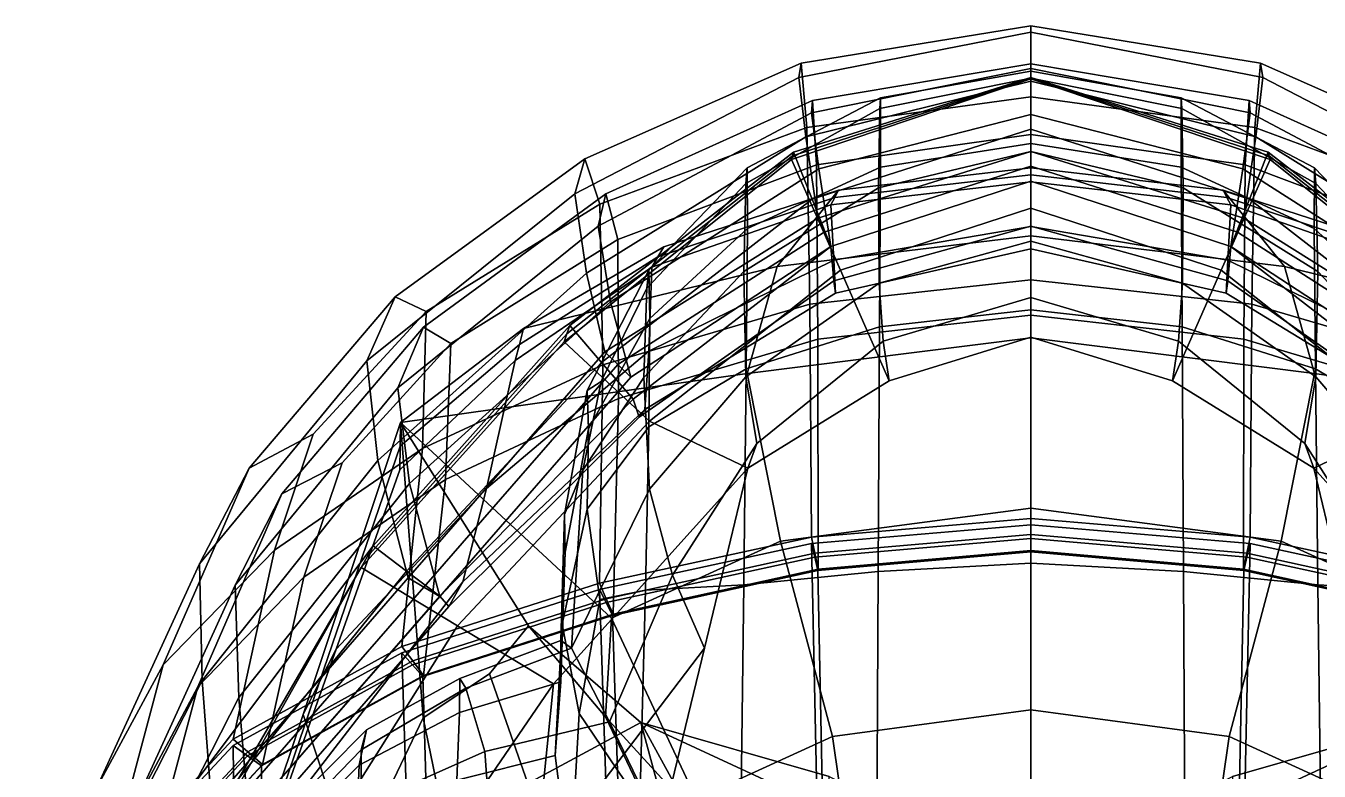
# Model space of a CAD drawing. Extents: x -0.97 to 0.97, y -3.2 to 2.94.
# Drawn here: x -0.3812 to 0.1094, y 2.6529 to 2.9357 of the extents above; entities that cross this region are included whole.
import ezdxf

# ---------------------------------------------------------------- set-up
doc = ezdxf.new("R2010")
doc.units = 0

msp = doc.modelspace()

# ---------------------------------------------------------------- linework, layer by layer
for points in [[(-0.08712, 2.92156, 0.27331), (0, 2.93574, 0.26808), (0, 2.93338, 0.18324), (-0.08802, 2.91612, 0.19051)], [(-0.08712, 2.92156, 0.27331), (-0.08493, 2.89716, 0.37275), (0, 2.90877, 0.37043), (0, 2.93574, 0.26808)], [(0.08712, 2.92156, 0.27331), (0.08802, 2.91612, 0.19051), (0, 2.93338, 0.18324), (0, 2.93574, 0.26808)], [(0.08712, 2.92156, 0.27331), (0, 2.93574, 0.26808), (0, 2.90877, 0.37043), (0.08493, 2.89716, 0.37275)], [(-0.08532, 2.89368, 0.12718), (-0.08802, 2.91612, 0.19051), (0, 2.93338, 0.18324), (0, 2.91478, 0.11975)], [(0.08532, 2.89368, 0.12718), (0, 2.91478, 0.11975), (0, 2.93338, 0.18324), (0.08802, 2.91612, 0.19051)], [(-0.08712, 2.92156, 0.27331), (-0.08802, 2.91612, 0.19051), (-0.17299, 2.87197, 0.21223), (-0.16917, 2.88522, 0.28926)], [(-0.08712, 2.92156, 0.27331), (-0.16917, 2.88522, 0.28926), (-0.16351, 2.8681, 0.3805), (-0.08493, 2.89716, 0.37275)], [(-0.08285, 2.90746, 0.27283), (-0.08325, 2.90273, 0.19385), (0, 2.91961, 0.18642), (0, 2.92138, 0.26743)], [(-0.08038, 2.88151, 0.13303), (0, 2.90215, 0.12543), (0, 2.91961, 0.18642), (-0.08325, 2.90273, 0.19385)], [(-0.08285, 2.90746, 0.27283), (0, 2.92138, 0.26743), (0, 2.89449, 0.36558), (-0.08131, 2.88305, 0.36806)], [(0.08285, 2.90746, 0.27283), (0.08131, 2.88305, 0.36806), (0, 2.89449, 0.36558), (0, 2.92138, 0.26743)], [(0.08285, 2.90746, 0.27283), (0, 2.92138, 0.26743), (0, 2.91961, 0.18642), (0.08325, 2.90273, 0.19385)], [(0.08038, 2.88151, 0.13303), (0.08325, 2.90273, 0.19385), (0, 2.91961, 0.18642), (0, 2.90215, 0.12543)], [(0.08712, 2.92156, 0.27331), (0.08493, 2.89716, 0.37275), (0.16351, 2.8681, 0.3805), (0.16917, 2.88522, 0.28926)], [(0.08712, 2.92156, 0.27331), (0.16917, 2.88522, 0.28926), (0.17299, 2.87197, 0.21223), (0.08802, 2.91612, 0.19051)], [(-0.08532, 2.89368, 0.12718), (-0.16858, 2.84186, 0.15018), (-0.17299, 2.87197, 0.21223), (-0.08802, 2.91612, 0.19051)], [(-0.0904, 2.88641, 0.04946), (0, 2.91587, 0.04276), (0, 2.91559, 0.01906), (-0.09078, 2.88506, 0.02645)], [(-0.07223, 2.84304, 0.04238), (-0.09078, 2.88506, 0.02645), (0, 2.91559, 0.01906), (0, 2.86659, 0.03751)], [(-0.0904, 2.88641, 0.04946), (-0.09003, 2.88777, 0.07248), (0, 2.91615, 0.06646), (0, 2.91587, 0.04276)], [(-0.08295, 2.86991, 0.07688), (0, 2.8965, 0.07046), (0, 2.91615, 0.06646), (-0.09003, 2.88777, 0.07248)], [(-0.08532, 2.89368, 0.12718), (0, 2.91478, 0.11975), (0, 2.88806, 0.06692), (-0.08081, 2.86273, 0.07359)], [(-0.05773, 2.87428, -0.01095), (0, 2.88807, -0.01179), (0, 2.91584, -0.06983), (-0.05732, 2.90439, -0.06995)], [(-0.05706, 2.90837, -0.15088), (-0.05732, 2.90439, -0.06995), (0, 2.91584, -0.06983), (0, 2.91859, -0.15257)], [(-0.05706, 2.90837, -0.15088), (0, 2.91859, -0.15257), (0, 2.89106, -0.24344), (-0.05705, 2.88212, -0.23915)], [(0.05706, 2.90837, -0.15088), (0.05705, 2.88212, -0.23915), (0, 2.89106, -0.24344), (0, 2.91859, -0.15257)], [(0.05706, 2.90837, -0.15088), (0, 2.91859, -0.15257), (0, 2.91584, -0.06983), (0.05732, 2.90439, -0.06995)], [(0.0904, 2.88641, 0.04946), (0, 2.91587, 0.04276), (0, 2.91615, 0.06646), (0.09003, 2.88777, 0.07248)], [(0.08295, 2.86991, 0.07688), (0.09003, 2.88777, 0.07248), (0, 2.91615, 0.06646), (0, 2.8965, 0.07046)], [(0.0904, 2.88641, 0.04946), (0.09078, 2.88506, 0.02645), (0, 2.91559, 0.01906), (0, 2.91587, 0.04276)], [(0.05773, 2.87428, -0.01095), (0.05732, 2.90439, -0.06995), (0, 2.91584, -0.06983), (0, 2.88807, -0.01179)], [(0.07223, 2.84304, 0.04238), (0, 2.86659, 0.03751), (0, 2.91559, 0.01906), (0.09078, 2.88506, 0.02645)], [(0.08532, 2.89368, 0.12718), (0.08081, 2.86273, 0.07359), (0, 2.88806, 0.06692), (0, 2.91478, 0.11975)], [(0.08532, 2.89368, 0.12718), (0.08802, 2.91612, 0.19051), (0.17299, 2.87197, 0.21223), (0.16858, 2.84186, 0.15018)], [(-0.08285, 2.90746, 0.27283), (-0.16116, 2.87204, 0.28892), (-0.16407, 2.85976, 0.21562), (-0.08325, 2.90273, 0.19385)], [(-0.08285, 2.90746, 0.27283), (-0.08131, 2.88305, 0.36806), (-0.15662, 2.85463, 0.37607), (-0.16116, 2.87204, 0.28892)], [(-0.05773, 2.87428, -0.01095), (-0.05732, 2.90439, -0.06995), (-0.10807, 2.8759, -0.07267), (-0.10885, 2.8425, -0.01494)], [(-0.05706, 2.90837, -0.15088), (-0.10755, 2.8818, -0.14828), (-0.10807, 2.8759, -0.07267), (-0.05732, 2.90439, -0.06995)], [(-0.05706, 2.90837, -0.15088), (-0.05705, 2.88212, -0.23915), (-0.10744, 2.85882, -0.22973), (-0.10755, 2.8818, -0.14828)], [(-0.08378, 2.83008, 0.48599), (0, 2.83938, 0.48647), (0, 2.90877, 0.37043), (-0.08493, 2.89716, 0.37275)], [(0.08378, 2.83008, 0.48599), (0.08493, 2.89716, 0.37275), (0, 2.90877, 0.37043), (0, 2.83938, 0.48647)], [(0.05706, 2.90837, -0.15088), (0.10755, 2.8818, -0.14828), (0.10744, 2.85882, -0.22973), (0.05705, 2.88212, -0.23915)], [(0.05706, 2.90837, -0.15088), (0.05732, 2.90439, -0.06995), (0.10807, 2.8759, -0.07267), (0.10755, 2.8818, -0.14828)], [(0.05773, 2.87428, -0.01095), (0.10885, 2.8425, -0.01494), (0.10807, 2.8759, -0.07267), (0.05732, 2.90439, -0.06995)], [(0.08285, 2.90746, 0.27283), (0.16116, 2.87204, 0.28892), (0.15662, 2.85463, 0.37607), (0.08131, 2.88305, 0.36806)], [(0.08285, 2.90746, 0.27283), (0.08325, 2.90273, 0.19385), (0.16407, 2.85976, 0.21562), (0.16116, 2.87204, 0.28892)], [(-0.08038, 2.88151, 0.13303), (-0.08325, 2.90273, 0.19385), (-0.16407, 2.85976, 0.21562), (-0.15938, 2.83102, 0.15604)], [(-0.08038, 2.88151, 0.13303), (-0.07587, 2.85205, 0.08128), (0, 2.87685, 0.07445), (0, 2.90215, 0.12543)], [(0.08038, 2.88151, 0.13303), (0, 2.90215, 0.12543), (0, 2.87685, 0.07445), (0.07587, 2.85205, 0.08128)], [(0.08038, 2.88151, 0.13303), (0.15938, 2.83102, 0.15604), (0.16407, 2.85976, 0.21562), (0.08325, 2.90273, 0.19385)], [(-0.08378, 2.83008, 0.48599), (-0.08493, 2.89716, 0.37275), (-0.16351, 2.8681, 0.3805), (-0.1624, 2.80711, 0.48522)], [(-0.08295, 2.86991, 0.07688), (-0.07587, 2.85205, 0.08128), (0, 2.87685, 0.07445), (0, 2.8965, 0.07046)], [(-0.08076, 2.81679, 0.47767), (-0.08131, 2.88305, 0.36806), (0, 2.89449, 0.36558), (0, 2.82599, 0.47802)], [(0.08295, 2.86991, 0.07688), (0, 2.8965, 0.07046), (0, 2.87685, 0.07445), (0.07587, 2.85205, 0.08128)], [(0.08076, 2.81679, 0.47767), (0, 2.82599, 0.47802), (0, 2.89449, 0.36558), (0.08131, 2.88305, 0.36806)], [(0.08378, 2.83008, 0.48599), (0.1624, 2.80711, 0.48522), (0.16351, 2.8681, 0.3805), (0.08493, 2.89716, 0.37275)], [(-0.08532, 2.89368, 0.12718), (-0.08081, 2.86273, 0.07359), (-0.16162, 2.81209, 0.08692), (-0.16858, 2.84186, 0.15018)], [(-0.05737, 2.82152, -0.32014), (-0.05705, 2.88212, -0.23915), (0, 2.89106, -0.24344), (0, 2.82799, -0.32586)], [(0.05737, 2.82152, -0.32014), (0, 2.82799, -0.32586), (0, 2.89106, -0.24344), (0.05705, 2.88212, -0.23915)], [(0.08532, 2.89368, 0.12718), (0.16858, 2.84186, 0.15018), (0.16162, 2.81209, 0.08692), (0.08081, 2.86273, 0.07359)], [(-0.24108, 2.83293, 0.31616), (-0.16917, 2.88522, 0.28926), (-0.17299, 2.87197, 0.21223), (-0.25184, 2.80857, 0.2483)], [(-0.24108, 2.83293, 0.31616), (-0.22939, 2.82737, 0.3945), (-0.16351, 2.8681, 0.3805), (-0.16917, 2.88522, 0.28926)], [(-0.0904, 2.88641, 0.04946), (-0.09078, 2.88506, 0.02645), (-0.17696, 2.8158, 0.05049), (-0.17594, 2.81892, 0.07212)], [(-0.07223, 2.84304, 0.04238), (-0.14466, 2.78574, 0.06236), (-0.17696, 2.8158, 0.05049), (-0.09078, 2.88506, 0.02645)], [(-0.0904, 2.88641, 0.04946), (-0.17594, 2.81892, 0.07212), (-0.17491, 2.82205, 0.09375), (-0.09003, 2.88777, 0.07248)], [(-0.08295, 2.86991, 0.07688), (-0.09003, 2.88777, 0.07248), (-0.17491, 2.82205, 0.09375), (-0.1629, 2.80805, 0.09853)], [(-0.07834, 2.85739, 0.07743), (-0.08081, 2.86273, 0.07359), (0, 2.88806, 0.06692), (0, 2.88245, 0.07068)], [(-0.05773, 2.87428, -0.01095), (-0.05753, 2.83814, 0.02773), (0, 2.85409, 0.02523), (0, 2.88807, -0.01179)], [(0.05773, 2.87428, -0.01095), (0, 2.88807, -0.01179), (0, 2.85409, 0.02523), (0.05753, 2.83814, 0.02773)], [(0.07834, 2.85739, 0.07743), (0, 2.88245, 0.07068), (0, 2.88806, 0.06692), (0.08081, 2.86273, 0.07359)], [(0.07223, 2.84304, 0.04238), (0.09078, 2.88506, 0.02645), (0.17696, 2.8158, 0.05049), (0.14466, 2.78574, 0.06236)], [(0.08295, 2.86991, 0.07688), (0.1629, 2.80805, 0.09853), (0.17491, 2.82205, 0.09375), (0.09003, 2.88777, 0.07248)], [(0.0904, 2.88641, 0.04946), (0.09003, 2.88777, 0.07248), (0.17491, 2.82205, 0.09375), (0.17594, 2.81892, 0.07212)], [(0.0904, 2.88641, 0.04946), (0.17594, 2.81892, 0.07212), (0.17696, 2.8158, 0.05049), (0.09078, 2.88506, 0.02645)], [(-0.08038, 2.88151, 0.13303), (-0.15938, 2.83102, 0.15604), (-0.15173, 2.80246, 0.09494), (-0.07587, 2.85205, 0.08128)], [(-0.08076, 2.81679, 0.47767), (-0.15646, 2.79429, 0.47722), (-0.15662, 2.85463, 0.37607), (-0.08131, 2.88305, 0.36806)], [(-0.14489, 2.84297, -0.14724), (-0.14569, 2.83622, -0.0804), (-0.10807, 2.8759, -0.07267), (-0.10755, 2.8818, -0.14828)], [(-0.14489, 2.84297, -0.14724), (-0.10755, 2.8818, -0.14828), (-0.10744, 2.85882, -0.22973), (-0.14455, 2.82471, -0.21863)], [(-0.05737, 2.82152, -0.32014), (-0.10795, 2.80556, -0.30499), (-0.10744, 2.85882, -0.22973), (-0.05705, 2.88212, -0.23915)], [(-0.09622, 2.84437, 0.35348), (0, 2.85611, 0.35762), (0, 2.88185, 0.32922), (-0.07292, 2.87342, 0.33024)], [(-0.07834, 2.85739, 0.07743), (0, 2.88245, 0.07068), (0, 2.87685, 0.07445), (-0.07587, 2.85205, 0.08128)], [(-0.07439, 2.87059, 0.26201), (-0.07292, 2.87342, 0.33024), (0, 2.88185, 0.32922), (0, 2.87921, 0.25813)], [(0.07834, 2.85739, 0.07743), (0.07587, 2.85205, 0.08128), (0, 2.87685, 0.07445), (0, 2.88245, 0.07068)], [(0.07439, 2.87059, 0.26201), (0, 2.87921, 0.25813), (0, 2.88185, 0.32922), (0.07292, 2.87342, 0.33024)], [(0.09622, 2.84437, 0.35348), (0.07292, 2.87342, 0.33024), (0, 2.88185, 0.32922), (0, 2.85611, 0.35762)], [(0.05737, 2.82152, -0.32014), (0.05705, 2.88212, -0.23915), (0.10744, 2.85882, -0.22973), (0.10795, 2.80556, -0.30499)], [(0.08038, 2.88151, 0.13303), (0.07587, 2.85205, 0.08128), (0.15173, 2.80246, 0.09494), (0.15938, 2.83102, 0.15604)], [(0.08076, 2.81679, 0.47767), (0.08131, 2.88305, 0.36806), (0.15662, 2.85463, 0.37607), (0.15646, 2.79429, 0.47722)], [(0.14489, 2.84297, -0.14724), (0.14455, 2.82471, -0.21863), (0.10744, 2.85882, -0.22973), (0.10755, 2.8818, -0.14828)], [(0.14489, 2.84297, -0.14724), (0.10755, 2.8818, -0.14828), (0.10807, 2.8759, -0.07267), (0.14569, 2.83622, -0.0804)], [(-0.14673, 2.80235, -0.03027), (-0.10885, 2.8425, -0.01494), (-0.10807, 2.8759, -0.07267), (-0.14569, 2.83622, -0.0804)], [(-0.07467, 2.83893, 0.08723), (0, 2.85974, 0.08122), (0, 2.87685, 0.07445), (-0.07587, 2.85205, 0.08128)], [(-0.07439, 2.87059, 0.26201), (0, 2.87921, 0.25813), (0, 2.87657, 0.18704), (-0.07586, 2.86776, 0.19377)], [(-0.07467, 2.84679, 0.14348), (-0.07586, 2.86776, 0.19377), (0, 2.87657, 0.18704), (0, 2.8596, 0.13751)], [(0.07439, 2.87059, 0.26201), (0.07586, 2.86776, 0.19377), (0, 2.87657, 0.18704), (0, 2.87921, 0.25813)], [(0.07467, 2.83893, 0.08723), (0.07587, 2.85205, 0.08128), (0, 2.87685, 0.07445), (0, 2.85974, 0.08122)], [(0.07467, 2.84679, 0.14348), (0, 2.8596, 0.13751), (0, 2.87657, 0.18704), (0.07586, 2.86776, 0.19377)], [(0.14673, 2.80235, -0.03027), (0.14569, 2.83622, -0.0804), (0.10807, 2.8759, -0.07267), (0.10885, 2.8425, -0.01494)], [(-0.24774, 2.7708, 0.18943), (-0.25184, 2.80857, 0.2483), (-0.17299, 2.87197, 0.21223), (-0.16858, 2.84186, 0.15018)], [(-0.23037, 2.82142, 0.31559), (-0.24004, 2.79838, 0.2512), (-0.16407, 2.85976, 0.21562), (-0.16116, 2.87204, 0.28892)], [(-0.23037, 2.82142, 0.31559), (-0.16116, 2.87204, 0.28892), (-0.15662, 2.85463, 0.37607), (-0.21994, 2.81517, 0.39018)], [(-0.09622, 2.84437, 0.35348), (-0.07292, 2.87342, 0.33024), (-0.13926, 2.85186, 0.335), (-0.19245, 2.82089, 0.34521)], [(-0.08295, 2.86991, 0.07688), (-0.1629, 2.80805, 0.09853), (-0.15088, 2.79405, 0.10331), (-0.07587, 2.85205, 0.08128)], [(-0.07439, 2.87059, 0.26201), (-0.07586, 2.86776, 0.19377), (-0.14371, 2.8442, 0.20859), (-0.14149, 2.84803, 0.27179)], [(-0.07439, 2.87059, 0.26201), (-0.14149, 2.84803, 0.27179), (-0.13926, 2.85186, 0.335), (-0.07292, 2.87342, 0.33024)], [(-0.05773, 2.87428, -0.01095), (-0.10885, 2.8425, -0.01494), (-0.10806, 2.80261, 0.02529), (-0.05753, 2.83814, 0.02773)], [(0.05773, 2.87428, -0.01095), (0.05753, 2.83814, 0.02773), (0.10806, 2.80261, 0.02529), (0.10885, 2.8425, -0.01494)], [(0.07439, 2.87059, 0.26201), (0.07292, 2.87342, 0.33024), (0.13926, 2.85186, 0.335), (0.14149, 2.84803, 0.27179)], [(0.09622, 2.84437, 0.35348), (0.19245, 2.82089, 0.34521), (0.13926, 2.85186, 0.335), (0.07292, 2.87342, 0.33024)], [(0.07439, 2.87059, 0.26201), (0.14149, 2.84803, 0.27179), (0.14371, 2.8442, 0.20859), (0.07586, 2.86776, 0.19377)], [(0.08295, 2.86991, 0.07688), (0.07587, 2.85205, 0.08128), (0.15088, 2.79405, 0.10331), (0.1629, 2.80805, 0.09853)], [(-0.23071, 2.7754, 0.48479), (-0.1624, 2.80711, 0.48522), (-0.16351, 2.8681, 0.3805), (-0.22939, 2.82737, 0.3945)], [(-0.07467, 2.84679, 0.14348), (-0.14494, 2.81232, 0.16056), (-0.14371, 2.8442, 0.20859), (-0.07586, 2.86776, 0.19377)], [(-0.07223, 2.84304, 0.04238), (0, 2.86659, 0.03751), (0, 2.8176, 0.05595), (-0.05368, 2.80103, 0.05832)], [(0.07223, 2.84304, 0.04238), (0.05368, 2.80103, 0.05832), (0, 2.8176, 0.05595), (0, 2.86659, 0.03751)], [(0.07467, 2.84679, 0.14348), (0.07586, 2.86776, 0.19377), (0.14371, 2.8442, 0.20859), (0.14494, 2.81232, 0.16056)], [(-0.07834, 2.85739, 0.07743), (-0.15668, 2.80727, 0.09093), (-0.16162, 2.81209, 0.08692), (-0.08081, 2.86273, 0.07359)], [(0.07834, 2.85739, 0.07743), (0.08081, 2.86273, 0.07359), (0.16162, 2.81209, 0.08692), (0.15668, 2.80727, 0.09093)], [(-0.23564, 2.76212, 0.19467), (-0.15938, 2.83102, 0.15604), (-0.16407, 2.85976, 0.21562), (-0.24004, 2.79838, 0.2512)], [(-0.07834, 2.85739, 0.07743), (-0.07587, 2.85205, 0.08128), (-0.15173, 2.80246, 0.09494), (-0.15668, 2.80727, 0.09093)], [(-0.14493, 2.78359, -0.28241), (-0.14455, 2.82471, -0.21863), (-0.10744, 2.85882, -0.22973), (-0.10795, 2.80556, -0.30499)], [(-0.09622, 2.84437, 0.35348), (-0.10757, 2.8038, 0.38908), (0, 2.81739, 0.39662), (0, 2.85611, 0.35762)], [(-0.07467, 2.83893, 0.08723), (-0.07407, 2.83433, 0.10427), (0, 2.85115, 0.09867), (0, 2.85974, 0.08122)], [(-0.07467, 2.84679, 0.14348), (0, 2.8596, 0.13751), (0, 2.85115, 0.09867), (-0.07407, 2.83433, 0.10427)], [(0.07467, 2.83893, 0.08723), (0, 2.85974, 0.08122), (0, 2.85115, 0.09867), (0.07407, 2.83433, 0.10427)], [(0.07467, 2.84679, 0.14348), (0.07407, 2.83433, 0.10427), (0, 2.85115, 0.09867), (0, 2.8596, 0.13751)], [(0.09622, 2.84437, 0.35348), (0, 2.85611, 0.35762), (0, 2.81739, 0.39662), (0.10757, 2.8038, 0.38908)], [(0.07834, 2.85739, 0.07743), (0.15668, 2.80727, 0.09093), (0.15173, 2.80246, 0.09494), (0.07587, 2.85205, 0.08128)], [(0.14493, 2.78359, -0.28241), (0.10795, 2.80556, -0.30499), (0.10744, 2.85882, -0.22973), (0.14455, 2.82471, -0.21863)], [(-0.22203, 2.76356, 0.47731), (-0.21994, 2.81517, 0.39018), (-0.15662, 2.85463, 0.37607), (-0.15646, 2.79429, 0.47722)], [(-0.194, 2.81481, 0.28566), (-0.19245, 2.82089, 0.34521), (-0.13926, 2.85186, 0.335), (-0.14149, 2.84803, 0.27179)], [(-0.07467, 2.83893, 0.08723), (-0.07587, 2.85205, 0.08128), (-0.15088, 2.79405, 0.10331), (-0.14853, 2.78725, 0.10792)], [(-0.05595, 2.81606, 0.0477), (0, 2.8327, 0.04492), (0, 2.85409, 0.02523), (-0.05753, 2.83814, 0.02773)], [(0.05595, 2.81606, 0.0477), (0.05753, 2.83814, 0.02773), (0, 2.85409, 0.02523), (0, 2.8327, 0.04492)], [(0.07467, 2.83893, 0.08723), (0.14853, 2.78725, 0.10792), (0.15088, 2.79405, 0.10331), (0.07587, 2.85205, 0.08128)], [(-0.194, 2.81481, 0.28566), (-0.14149, 2.84803, 0.27179), (-0.14371, 2.8442, 0.20859), (-0.19554, 2.80872, 0.2261)], [(-0.07467, 2.84679, 0.14348), (-0.07407, 2.83433, 0.10427), (-0.14645, 2.79011, 0.12339), (-0.14494, 2.81232, 0.16056)], [(0.07467, 2.84679, 0.14348), (0.14494, 2.81232, 0.16056), (0.14645, 2.79011, 0.12339), (0.07407, 2.83433, 0.10427)], [(-0.24774, 2.7708, 0.18943), (-0.16858, 2.84186, 0.15018), (-0.16162, 2.81209, 0.08692), (-0.2362, 2.72633, 0.13504)], [(-0.09622, 2.84437, 0.35348), (-0.19245, 2.82089, 0.34521), (-0.23906, 2.78522, 0.35815), (-0.10757, 2.8038, 0.38908)], [(-0.20642, 2.76018, 0.18793), (-0.19554, 2.80872, 0.2261), (-0.14371, 2.8442, 0.20859), (-0.14494, 2.81232, 0.16056)], [(-0.14489, 2.84297, -0.14724), (-0.16828, 2.79731, -0.14181), (-0.163, 2.8008, -0.0938), (-0.14569, 2.83622, -0.0804)], [(-0.14489, 2.84297, -0.14724), (-0.14455, 2.82471, -0.21863), (-0.1678, 2.78278, -0.20664), (-0.16828, 2.79731, -0.14181)], [(-0.14673, 2.80235, -0.03027), (-0.14459, 2.75986, 0.00799), (-0.10806, 2.80261, 0.02529), (-0.10885, 2.8425, -0.01494)], [(-0.07223, 2.84304, 0.04238), (-0.05368, 2.80103, 0.05832), (-0.10735, 2.76788, 0.06306), (-0.14466, 2.78574, 0.06236)], [(0.07223, 2.84304, 0.04238), (0.14466, 2.78574, 0.06236), (0.10735, 2.76788, 0.06306), (0.05368, 2.80103, 0.05832)], [(0.09622, 2.84437, 0.35348), (0.10757, 2.8038, 0.38908), (0.23906, 2.78522, 0.35815), (0.19245, 2.82089, 0.34521)], [(0.14673, 2.80235, -0.03027), (0.10885, 2.8425, -0.01494), (0.10806, 2.80261, 0.02529), (0.14459, 2.75986, 0.00799)], [(-0.14673, 2.80235, -0.03027), (-0.14569, 2.83622, -0.0804), (-0.163, 2.8008, -0.0938), (-0.16991, 2.76716, -0.06472)], [(-0.07467, 2.83893, 0.08723), (-0.14853, 2.78725, 0.10792), (-0.14645, 2.79011, 0.12339), (-0.07407, 2.83433, 0.10427)], [(-0.05595, 2.81606, 0.0477), (-0.05753, 2.83814, 0.02773), (-0.10806, 2.80261, 0.02529), (-0.1039, 2.77722, 0.04837)], [(-0.08378, 2.83008, 0.48599), (-0.08316, 2.74167, 0.60615), (0, 2.7488, 0.60935), (0, 2.83938, 0.48647)], [(0.08378, 2.83008, 0.48599), (0, 2.83938, 0.48647), (0, 2.7488, 0.60935), (0.08316, 2.74167, 0.60615)], [(0.05595, 2.81606, 0.0477), (0.1039, 2.77722, 0.04837), (0.10806, 2.80261, 0.02529), (0.05753, 2.83814, 0.02773)], [(0.07467, 2.83893, 0.08723), (0.07407, 2.83433, 0.10427), (0.14645, 2.79011, 0.12339), (0.14853, 2.78725, 0.10792)], [(-0.24108, 2.83293, 0.31616), (-0.25184, 2.80857, 0.2483), (-0.31538, 2.73153, 0.30213), (-0.29651, 2.76788, 0.36074)], [(-0.24108, 2.83293, 0.31616), (-0.29651, 2.76788, 0.36074), (-0.27225, 2.78074, 0.4082), (-0.22939, 2.82737, 0.3945)], [(-0.23564, 2.76212, 0.19467), (-0.22421, 2.71925, 0.14208), (-0.15173, 2.80246, 0.09494), (-0.15938, 2.83102, 0.15604)], [(-0.05595, 2.81606, 0.0477), (-0.05368, 2.80103, 0.05832), (0, 2.8176, 0.05595), (0, 2.8327, 0.04492)], [(0.05595, 2.81606, 0.0477), (0, 2.8327, 0.04492), (0, 2.8176, 0.05595), (0.05368, 2.80103, 0.05832)], [(-0.23071, 2.7754, 0.48479), (-0.22939, 2.82737, 0.3945), (-0.27225, 2.78074, 0.4082), (-0.28688, 2.73683, 0.47088)], [(-0.08378, 2.83008, 0.48599), (-0.1624, 2.80711, 0.48522), (-0.16358, 2.72419, 0.59668), (-0.08316, 2.74167, 0.60615)], [(-0.08076, 2.81679, 0.47767), (0, 2.82599, 0.47802), (0, 2.73667, 0.5976), (-0.08071, 2.72962, 0.59446)], [(-0.05737, 2.82152, -0.32014), (0, 2.82799, -0.32586), (0, 2.73181, -0.3877), (-0.0579, 2.72862, -0.38167)], [(0.05737, 2.82152, -0.32014), (0.0579, 2.72862, -0.38167), (0, 2.73181, -0.3877), (0, 2.82799, -0.32586)], [(0.08076, 2.81679, 0.47767), (0.08071, 2.72962, 0.59446), (0, 2.73667, 0.5976), (0, 2.82599, 0.47802)], [(0.08378, 2.83008, 0.48599), (0.08316, 2.74167, 0.60615), (0.16358, 2.72419, 0.59668), (0.1624, 2.80711, 0.48522)], [(-0.23037, 2.82142, 0.31559), (-0.28409, 2.75819, 0.35925), (-0.30177, 2.72351, 0.30382), (-0.24004, 2.79838, 0.2512)], [(-0.23037, 2.82142, 0.31559), (-0.21994, 2.81517, 0.39018), (-0.2612, 2.76994, 0.40416), (-0.28409, 2.75819, 0.35925)], [(-0.25173, 2.7343, 0.11329), (-0.2495, 2.73846, 0.13351), (-0.17491, 2.82205, 0.09375), (-0.17594, 2.81892, 0.07212)], [(-0.23686, 2.72886, 0.1378), (-0.1629, 2.80805, 0.09853), (-0.17491, 2.82205, 0.09375), (-0.2495, 2.73846, 0.13351)], [(-0.194, 2.81481, 0.28566), (-0.23921, 2.77626, 0.30156), (-0.23906, 2.78522, 0.35815), (-0.19245, 2.82089, 0.34521)], [(-0.14493, 2.78359, -0.28241), (-0.16823, 2.75238, -0.26126), (-0.1678, 2.78278, -0.20664), (-0.14455, 2.82471, -0.21863)], [(-0.05737, 2.82152, -0.32014), (-0.0579, 2.72862, -0.38167), (-0.10891, 2.72367, -0.36258), (-0.10795, 2.80556, -0.30499)], [(0.05737, 2.82152, -0.32014), (0.10795, 2.80556, -0.30499), (0.10891, 2.72367, -0.36258), (0.0579, 2.72862, -0.38167)], [(-0.25173, 2.7343, 0.11329), (-0.17594, 2.81892, 0.07212), (-0.17696, 2.8158, 0.05049), (-0.25396, 2.73014, 0.09307)], [(-0.2175, 2.70806, 0.10278), (-0.25396, 2.73014, 0.09307), (-0.17696, 2.8158, 0.05049), (-0.14466, 2.78574, 0.06236)], [(-0.08076, 2.81679, 0.47767), (-0.08071, 2.72962, 0.59446), (-0.15848, 2.71248, 0.58538), (-0.15646, 2.79429, 0.47722)], [(-0.095, 2.74017, 0.44939), (0, 2.75269, 0.45685), (0, 2.81739, 0.39662), (-0.10757, 2.8038, 0.38908)], [(-0.05595, 2.81606, 0.0477), (-0.1039, 2.77722, 0.04837), (-0.10735, 2.76788, 0.06306), (-0.05368, 2.80103, 0.05832)], [(0.095, 2.74017, 0.44939), (0.10757, 2.8038, 0.38908), (0, 2.81739, 0.39662), (0, 2.75269, 0.45685)], [(0.05595, 2.81606, 0.0477), (0.05368, 2.80103, 0.05832), (0.10735, 2.76788, 0.06306), (0.1039, 2.77722, 0.04837)], [(0.08076, 2.81679, 0.47767), (0.15646, 2.79429, 0.47722), (0.15848, 2.71248, 0.58538), (0.08071, 2.72962, 0.59446)], [(-0.22203, 2.76356, 0.47731), (-0.27575, 2.72648, 0.46474), (-0.2612, 2.76994, 0.40416), (-0.21994, 2.81517, 0.39018)], [(-0.194, 2.81481, 0.28566), (-0.19554, 2.80872, 0.2261), (-0.23936, 2.7673, 0.24496), (-0.23921, 2.77626, 0.30156)], [(-0.23021, 2.72279, 0.13856), (-0.2362, 2.72633, 0.13504), (-0.16162, 2.81209, 0.08692), (-0.15668, 2.80727, 0.09093)], [(-0.20642, 2.76018, 0.18793), (-0.14494, 2.81232, 0.16056), (-0.14645, 2.79011, 0.12339), (-0.21544, 2.72472, 0.15834)], [(-0.24774, 2.7708, 0.18943), (-0.31431, 2.68726, 0.24801), (-0.31538, 2.73153, 0.30213), (-0.25184, 2.80857, 0.2483)], [(-0.20642, 2.76018, 0.18793), (-0.26351, 2.6992, 0.22043), (-0.23936, 2.7673, 0.24496), (-0.19554, 2.80872, 0.2261)], [(-0.23071, 2.7754, 0.48479), (-0.23853, 2.70022, 0.58106), (-0.16358, 2.72419, 0.59668), (-0.1624, 2.80711, 0.48522)], [(-0.23686, 2.72886, 0.1378), (-0.22421, 2.71926, 0.14208), (-0.15088, 2.79405, 0.10331), (-0.1629, 2.80805, 0.09853)], [(-0.23021, 2.72279, 0.13856), (-0.15668, 2.80727, 0.09093), (-0.15173, 2.80246, 0.09494), (-0.22421, 2.71925, 0.14208)], [(-0.095, 2.74017, 0.44939), (-0.10757, 2.8038, 0.38908), (-0.23906, 2.78522, 0.35815), (-0.15908, 2.71099, 0.4292)], [(-0.14673, 2.80235, -0.03027), (-0.16991, 2.76716, -0.06472), (-0.17417, 2.6996, -0.03019), (-0.14459, 2.75986, 0.00799)], [(-0.14493, 2.78359, -0.28241), (-0.10795, 2.80556, -0.30499), (-0.10891, 2.72367, -0.36258), (-0.14614, 2.72159, -0.32942)], [(-0.13586, 2.72723, 0.03927), (-0.1039, 2.77722, 0.04837), (-0.10806, 2.80261, 0.02529), (-0.14459, 2.75986, 0.00799)], [(0.095, 2.74017, 0.44939), (0.15908, 2.71099, 0.4292), (0.23906, 2.78522, 0.35815), (0.10757, 2.8038, 0.38908)], [(0.13586, 2.72723, 0.03927), (0.14459, 2.75986, 0.00799), (0.10806, 2.80261, 0.02529), (0.1039, 2.77722, 0.04837)], [(0.14493, 2.78359, -0.28241), (0.14614, 2.72159, -0.32942), (0.10891, 2.72367, -0.36258), (0.10795, 2.80556, -0.30499)], [(-0.23564, 2.76212, 0.19467), (-0.24004, 2.79838, 0.2512), (-0.30177, 2.72351, 0.30382), (-0.30043, 2.68085, 0.25193)], [(-0.17694, 2.75025, -0.12604), (-0.16991, 2.76716, -0.06472), (-0.163, 2.8008, -0.0938), (-0.16828, 2.79731, -0.14181)], [(-0.17694, 2.75025, -0.12604), (-0.16828, 2.79731, -0.14181), (-0.1678, 2.78278, -0.20664), (-0.17661, 2.73598, -0.19451)], [(-0.22203, 2.76356, 0.47731), (-0.15646, 2.79429, 0.47722), (-0.15848, 2.71248, 0.58538), (-0.23038, 2.68926, 0.57071)], [(-0.22076, 2.71544, 0.14591), (-0.14853, 2.78725, 0.10792), (-0.15088, 2.79405, 0.10331), (-0.22421, 2.71926, 0.14208)], [(-0.22076, 2.71544, 0.14591), (-0.21544, 2.72472, 0.15834), (-0.14645, 2.79011, 0.12339), (-0.14853, 2.78725, 0.10792)], [(-0.26977, 2.6868, 0.26653), (-0.27603, 2.6744, 0.31263), (-0.23906, 2.78522, 0.35815), (-0.23921, 2.77626, 0.30156)], [(-0.25716, 2.61733, 0.28473), (-0.23054, 2.67314, 0.29594), (-0.23906, 2.78522, 0.35815), (-0.27603, 2.6744, 0.31263)], [(-0.16132, 2.6735, 0.3985), (-0.15908, 2.71099, 0.4292), (-0.23906, 2.78522, 0.35815), (-0.19048, 2.70812, 0.33169)], [(-0.2053, 2.6898, 0.29382), (-0.19048, 2.70812, 0.33169), (-0.23906, 2.78522, 0.35815), (-0.23054, 2.67314, 0.29594)], [(-0.2175, 2.70806, 0.10278), (-0.14466, 2.78574, 0.06236), (-0.10735, 2.76788, 0.06306), (-0.18104, 2.68599, 0.11249)], [(-0.17776, 2.70873, -0.25042), (-0.17661, 2.73598, -0.19451), (-0.1678, 2.78278, -0.20664), (-0.16823, 2.75238, -0.26126)], [(-0.14493, 2.78359, -0.28241), (-0.14614, 2.72159, -0.32942), (-0.16354, 2.71803, -0.29782), (-0.16823, 2.75238, -0.26126)], [(0.2175, 2.70806, 0.10278), (0.18104, 2.68599, 0.11249), (0.10735, 2.76788, 0.06306), (0.14466, 2.78574, 0.06236)], [(-0.3291, 2.6933, 0.42967), (-0.28688, 2.73683, 0.47088), (-0.27225, 2.78074, 0.4082), (-0.29651, 2.76788, 0.36074)], [(-0.13586, 2.72723, 0.03927), (-0.12384, 2.69955, 0.06705), (-0.10735, 2.76788, 0.06306), (-0.1039, 2.77722, 0.04837)], [(0.13586, 2.72723, 0.03927), (0.1039, 2.77722, 0.04837), (0.10735, 2.76788, 0.06306), (0.12384, 2.69955, 0.06705)], [(-0.23071, 2.7754, 0.48479), (-0.28688, 2.73683, 0.47088), (-0.30258, 2.66504, 0.55415), (-0.23853, 2.70022, 0.58106)], [(-0.26977, 2.6868, 0.26653), (-0.23921, 2.77626, 0.30156), (-0.23936, 2.7673, 0.24496), (-0.26351, 2.6992, 0.22043)], [(-0.3291, 2.6933, 0.42967), (-0.29651, 2.76788, 0.36074), (-0.31538, 2.73153, 0.30213), (-0.35441, 2.64646, 0.37709)], [(-0.31591, 2.68492, 0.42629), (-0.28409, 2.75819, 0.35925), (-0.2612, 2.76994, 0.40416), (-0.27575, 2.72648, 0.46474)], [(-0.24774, 2.7708, 0.18943), (-0.2362, 2.72633, 0.13504), (-0.31078, 2.64057, 0.18316), (-0.31431, 2.68726, 0.24801)], [(-0.18821, 2.6147, 0.11069), (-0.18104, 2.68599, 0.11249), (-0.10735, 2.76788, 0.06306), (-0.12384, 2.69955, 0.06705)], [(-0.17694, 2.75025, -0.12604), (-0.17822, 2.70249, -0.1051), (-0.17417, 2.6996, -0.03019), (-0.16991, 2.76716, -0.06472)], [(0.18821, 2.6147, 0.11069), (0.12384, 2.69955, 0.06705), (0.10735, 2.76788, 0.06306), (0.18104, 2.68599, 0.11249)], [(-0.23564, 2.76212, 0.19467), (-0.30043, 2.68085, 0.25193), (-0.2967, 2.63605, 0.18922), (-0.22421, 2.71925, 0.14208)], [(-0.22203, 2.76356, 0.47731), (-0.23038, 2.68926, 0.57071), (-0.29147, 2.65548, 0.54557), (-0.27575, 2.72648, 0.46474)], [(-0.31591, 2.68492, 0.42629), (-0.33988, 2.64011, 0.37673), (-0.30177, 2.72351, 0.30382), (-0.28409, 2.75819, 0.35925)], [(-0.20642, 2.76018, 0.18793), (-0.21544, 2.72472, 0.15834), (-0.28765, 2.63109, 0.1959), (-0.26351, 2.6992, 0.22043)], [(-0.13586, 2.72723, 0.03927), (-0.14459, 2.75986, 0.00799), (-0.17417, 2.6996, -0.03019), (-0.15982, 2.67167, 0.02529)], [(-0.17776, 2.70873, -0.25042), (-0.16823, 2.75238, -0.26126), (-0.16354, 2.71803, -0.29782), (-0.17133, 2.67485, -0.30026)], [(-0.095, 2.74017, 0.44939), (-0.07521, 2.66604, 0.51949), (0, 2.67615, 0.52556), (0, 2.75269, 0.45685)], [(0.095, 2.74017, 0.44939), (0, 2.75269, 0.45685), (0, 2.67615, 0.52556), (0.07521, 2.66604, 0.51949)], [(-0.17694, 2.75025, -0.12604), (-0.17661, 2.73598, -0.19451), (-0.17821, 2.68676, -0.18233), (-0.17822, 2.70249, -0.1051)], [(-0.08193, 2.73565, 0.6003), (0, 2.74273, 0.60348), (0, 2.7488, 0.60935), (-0.08316, 2.74167, 0.60615)], [(0.08193, 2.73565, 0.6003), (0.08316, 2.74167, 0.60615), (0, 2.7488, 0.60935), (0, 2.74273, 0.60348)], [(-0.0804, 2.60826, 0.71814), (0, 2.61863, 0.71936), (0, 2.7464, 0.61185), (-0.08316, 2.73928, 0.60865)], [(-0.08197, 2.73417, 0.60308), (-0.08316, 2.73928, 0.60865), (0, 2.7464, 0.61185), (0, 2.74125, 0.60626)], [(-0.08193, 2.73565, 0.6003), (-0.08071, 2.72962, 0.59446), (0, 2.73667, 0.5976), (0, 2.74273, 0.60348)], [(0.0804, 2.60826, 0.71814), (0.08316, 2.73928, 0.60865), (0, 2.7464, 0.61185), (0, 2.61863, 0.71936)], [(0.08197, 2.73417, 0.60308), (0, 2.74125, 0.60626), (0, 2.7464, 0.61185), (0.08316, 2.73928, 0.60865)], [(0.08193, 2.73565, 0.6003), (0, 2.74273, 0.60348), (0, 2.73667, 0.5976), (0.08071, 2.72962, 0.59446)], [(-0.25173, 2.7343, 0.11329), (-0.30378, 2.64161, 0.14937), (-0.31895, 2.64592, 0.18252), (-0.2495, 2.73846, 0.13351)], [(-0.23686, 2.72886, 0.1378), (-0.2495, 2.73846, 0.13351), (-0.31895, 2.64592, 0.18252), (-0.30782, 2.64099, 0.18587)], [(-0.08193, 2.73565, 0.6003), (-0.08316, 2.74167, 0.60615), (-0.16358, 2.72419, 0.59668), (-0.16103, 2.71833, 0.59103)], [(-0.0804, 2.60826, 0.71814), (-0.08316, 2.73928, 0.60865), (-0.16358, 2.72179, 0.59917), (-0.15899, 2.58372, 0.71343)], [(-0.08197, 2.73417, 0.60308), (-0.16111, 2.71688, 0.59377), (-0.16358, 2.72179, 0.59917), (-0.08316, 2.73928, 0.60865)], [(-0.095, 2.74017, 0.44939), (-0.15908, 2.71099, 0.4292), (-0.12699, 2.64238, 0.50233), (-0.07521, 2.66604, 0.51949)], [(-0.08197, 2.73417, 0.60308), (0, 2.74125, 0.60626), (0, 2.7361, 0.60068), (-0.08079, 2.72907, 0.59752)], [(0.08197, 2.73417, 0.60308), (0.08079, 2.72907, 0.59752), (0, 2.7361, 0.60068), (0, 2.74125, 0.60626)], [(0.095, 2.74017, 0.44939), (0.07521, 2.66604, 0.51949), (0.12699, 2.64238, 0.50233), (0.15908, 2.71099, 0.4292)], [(0.0804, 2.60826, 0.71814), (0.15899, 2.58372, 0.71343), (0.16358, 2.72179, 0.59917), (0.08316, 2.73928, 0.60865)], [(0.08193, 2.73565, 0.6003), (0.16103, 2.71833, 0.59103), (0.16358, 2.72419, 0.59668), (0.08316, 2.74167, 0.60615)], [(0.08197, 2.73417, 0.60308), (0.08316, 2.73928, 0.60865), (0.16358, 2.72179, 0.59917), (0.16111, 2.71688, 0.59377)], [(-0.3291, 2.6933, 0.42967), (-0.35028, 2.61395, 0.51079), (-0.30258, 2.66504, 0.55415), (-0.28688, 2.73683, 0.47088)], [(-0.25173, 2.7343, 0.11329), (-0.25396, 2.73014, 0.09307), (-0.30689, 2.63913, 0.1304), (-0.30378, 2.64161, 0.14937)], [(-0.17776, 2.70873, -0.25042), (-0.18039, 2.65884, -0.24472), (-0.17821, 2.68676, -0.18233), (-0.17661, 2.73598, -0.19451)], [(-0.08197, 2.73417, 0.60308), (-0.08079, 2.72907, 0.59752), (-0.15864, 2.71196, 0.58836), (-0.16111, 2.71688, 0.59377)], [(-0.08193, 2.73565, 0.6003), (-0.16103, 2.71833, 0.59103), (-0.15848, 2.71248, 0.58538), (-0.08071, 2.72962, 0.59446)], [(-0.07815, 2.59851, 0.70653), (-0.08079, 2.72907, 0.59752), (0, 2.7361, 0.60068), (0, 2.60882, 0.70769)], [(0.07815, 2.59851, 0.70653), (0, 2.60882, 0.70769), (0, 2.7361, 0.60068), (0.08079, 2.72907, 0.59752)], [(0.08193, 2.73565, 0.6003), (0.08071, 2.72962, 0.59446), (0.15848, 2.71248, 0.58538), (0.16103, 2.71833, 0.59103)], [(0.08197, 2.73417, 0.60308), (0.16111, 2.71688, 0.59377), (0.15864, 2.71196, 0.58836), (0.08079, 2.72907, 0.59752)], [(-0.35984, 2.59794, 0.32903), (-0.35441, 2.64646, 0.37709), (-0.31538, 2.73153, 0.30213), (-0.31431, 2.68726, 0.24801)], [(-0.23686, 2.72886, 0.1378), (-0.30782, 2.64099, 0.18587), (-0.2967, 2.63605, 0.18922), (-0.22421, 2.71926, 0.14208)], [(-0.2175, 2.70806, 0.10278), (-0.27133, 2.62257, 0.13903), (-0.30689, 2.63913, 0.1304), (-0.25396, 2.73014, 0.09307)], [(-0.07815, 2.59851, 0.70653), (-0.15427, 2.57426, 0.70215), (-0.15864, 2.71196, 0.58836), (-0.08079, 2.72907, 0.59752)], [(-0.05849, 2.60544, -0.41154), (-0.1102, 2.61477, -0.39103), (-0.10891, 2.72367, -0.36258), (-0.0579, 2.72862, -0.38167)], [(-0.05849, 2.60544, -0.41154), (-0.0579, 2.72862, -0.38167), (0, 2.73181, -0.3877), (0, 2.60493, -0.4168)], [(0.05849, 2.60544, -0.41154), (0, 2.60493, -0.4168), (0, 2.73181, -0.3877), (0.0579, 2.72862, -0.38167)], [(0.05849, 2.60544, -0.41154), (0.0579, 2.72862, -0.38167), (0.10891, 2.72367, -0.36258), (0.1102, 2.61477, -0.39103)], [(0.07815, 2.59851, 0.70653), (0.08079, 2.72907, 0.59752), (0.15864, 2.71196, 0.58836), (0.15427, 2.57426, 0.70215)], [(-0.345, 2.59325, 0.33082), (-0.30043, 2.68085, 0.25193), (-0.30177, 2.72351, 0.30382), (-0.33988, 2.64011, 0.37673)], [(-0.31591, 2.68492, 0.42629), (-0.27575, 2.72648, 0.46474), (-0.29147, 2.65548, 0.54557), (-0.33678, 2.60664, 0.50503)], [(-0.23021, 2.72279, 0.13856), (-0.30374, 2.63831, 0.18619), (-0.31078, 2.64057, 0.18316), (-0.2362, 2.72633, 0.13504)], [(-0.23021, 2.72279, 0.13856), (-0.22421, 2.71925, 0.14208), (-0.2967, 2.63605, 0.18922), (-0.30374, 2.63831, 0.18619)], [(-0.22076, 2.71544, 0.14591), (-0.29217, 2.63357, 0.19256), (-0.28765, 2.63109, 0.1959), (-0.21544, 2.72472, 0.15834)], [(-0.23446, 2.69474, 0.57589), (-0.16103, 2.71833, 0.59103), (-0.16358, 2.72419, 0.59668), (-0.23853, 2.70022, 0.58106)], [(-0.13586, 2.72723, 0.03927), (-0.15982, 2.67167, 0.02529), (-0.14032, 2.63122, 0.07105), (-0.12384, 2.69955, 0.06705)], [(-0.14831, 2.64072, -0.35053), (-0.14614, 2.72159, -0.32942), (-0.10891, 2.72367, -0.36258), (-0.1102, 2.61477, -0.39103)], [(0.14831, 2.64072, -0.35053), (0.1102, 2.61477, -0.39103), (0.10891, 2.72367, -0.36258), (0.14614, 2.72159, -0.32942)], [(-0.22076, 2.71544, 0.14591), (-0.22421, 2.71926, 0.14208), (-0.2967, 2.63605, 0.18922), (-0.29217, 2.63357, 0.19256)], [(-0.23396, 2.55155, 0.70416), (-0.15899, 2.58372, 0.71343), (-0.16358, 2.72179, 0.59917), (-0.23853, 2.69782, 0.58356)], [(-0.23457, 2.6933, 0.57854), (-0.23853, 2.69782, 0.58356), (-0.16358, 2.72179, 0.59917), (-0.16111, 2.71688, 0.59377)], [(-0.23446, 2.69474, 0.57589), (-0.23038, 2.68926, 0.57071), (-0.15848, 2.71248, 0.58538), (-0.16103, 2.71833, 0.59103)], [(-0.14831, 2.64072, -0.35053), (-0.17133, 2.67485, -0.30026), (-0.16354, 2.71803, -0.29782), (-0.14614, 2.72159, -0.32942)], [(-0.23457, 2.6933, 0.57854), (-0.16111, 2.71688, 0.59377), (-0.15864, 2.71196, 0.58836), (-0.2306, 2.68878, 0.57352)], [(-0.2175, 2.70806, 0.10278), (-0.18104, 2.68599, 0.11249), (-0.23577, 2.60601, 0.14767), (-0.27133, 2.62257, 0.13903)], [(-0.2263, 2.54273, 0.69365), (-0.2306, 2.68878, 0.57352), (-0.15864, 2.71196, 0.58836), (-0.15427, 2.57426, 0.70215)], [(-0.2053, 2.6898, 0.29382), (-0.19077, 2.64827, 0.26109), (-0.14791, 2.67139, 0.28518), (-0.19048, 2.70812, 0.33169)], [(-0.16132, 2.6735, 0.3985), (-0.19048, 2.70812, 0.33169), (-0.14791, 2.67139, 0.28518), (-0.13069, 2.63998, 0.37798)], [(-0.17776, 2.70873, -0.25042), (-0.17133, 2.67485, -0.30026), (-0.17467, 2.61473, -0.3007), (-0.18039, 2.65884, -0.24472)], [(-0.16132, 2.6735, 0.3985), (-0.13193, 2.61186, 0.47514), (-0.12699, 2.64238, 0.50233), (-0.15908, 2.71099, 0.4292)], [(-0.23446, 2.69474, 0.57589), (-0.23853, 2.70022, 0.58106), (-0.30258, 2.66504, 0.55415), (-0.29702, 2.66026, 0.54986)], [(-0.26977, 2.6868, 0.26653), (-0.26351, 2.6992, 0.22043), (-0.28765, 2.63109, 0.1959), (-0.30033, 2.59734, 0.2315)], [(-0.21658, 2.68813, -0.10369), (-0.17822, 2.70249, -0.1051), (-0.17821, 2.68676, -0.18233), (-0.21671, 2.67523, -0.17885)], [(-0.21658, 2.68813, -0.10369), (-0.21435, 2.68444, -0.03098), (-0.17417, 2.6996, -0.03019), (-0.17822, 2.70249, -0.1051)], [(-0.20711, 2.66036, 0.02267), (-0.15982, 2.67167, 0.02529), (-0.17417, 2.6996, -0.03019), (-0.21435, 2.68444, -0.03098)], [(-0.18821, 2.6147, 0.11069), (-0.12384, 2.69955, 0.06705), (-0.14032, 2.63122, 0.07105), (-0.19538, 2.54342, 0.10889)], [(-0.3291, 2.6933, 0.42967), (-0.35441, 2.64646, 0.37709), (-0.38119, 2.55737, 0.46262), (-0.35028, 2.61395, 0.51079)], [(-0.23396, 2.55155, 0.70416), (-0.23853, 2.69782, 0.58356), (-0.30258, 2.66265, 0.55664), (-0.30073, 2.50512, 0.6853)], [(-0.23457, 2.6933, 0.57854), (-0.29717, 2.65877, 0.55236), (-0.30258, 2.66265, 0.55664), (-0.23853, 2.69782, 0.58356)], [(-0.23457, 2.6933, 0.57854), (-0.2306, 2.68878, 0.57352), (-0.29177, 2.6549, 0.54807), (-0.29717, 2.65877, 0.55236)], [(-0.23446, 2.69474, 0.57589), (-0.29702, 2.66026, 0.54986), (-0.29147, 2.65548, 0.54557), (-0.23038, 2.68926, 0.57071)], [(-0.2263, 2.54273, 0.69365), (-0.29019, 2.49743, 0.67627), (-0.29177, 2.6549, 0.54807), (-0.2306, 2.68878, 0.57352)], [(-0.2053, 2.6898, 0.29382), (-0.23054, 2.67314, 0.29594), (-0.21819, 2.61347, 0.25744), (-0.19077, 2.64827, 0.26109)], [(-0.31591, 2.68492, 0.42629), (-0.33678, 2.60664, 0.50503), (-0.36617, 2.55243, 0.45978), (-0.33988, 2.64011, 0.37673)], [(-0.35984, 2.59794, 0.32903), (-0.31431, 2.68726, 0.24801), (-0.31078, 2.64057, 0.18316), (-0.35533, 2.54858, 0.28324)], [(-0.26977, 2.6868, 0.26653), (-0.30033, 2.59734, 0.2315), (-0.313, 2.56358, 0.2671), (-0.27603, 2.6744, 0.31263)], [(-0.21658, 2.68813, -0.10369), (-0.21671, 2.67523, -0.17885), (-0.25474, 2.65519, -0.17022), (-0.25201, 2.6686, -0.10377)], [(-0.21658, 2.68813, -0.10369), (-0.25201, 2.6686, -0.10377), (-0.25404, 2.66101, -0.04028), (-0.21435, 2.68444, -0.03098)], [(-0.20711, 2.66036, 0.02267), (-0.21435, 2.68444, -0.03098), (-0.25404, 2.66101, -0.04028), (-0.25403, 2.63948, 0.0104)], [(-0.18821, 2.6147, 0.11069), (-0.25258, 2.52986, 0.15433), (-0.23577, 2.60601, 0.14767), (-0.18104, 2.68599, 0.11249)], [(-0.21767, 2.64955, -0.23984), (-0.21671, 2.67523, -0.17885), (-0.17821, 2.68676, -0.18233), (-0.18039, 2.65884, -0.24472)], [(-0.345, 2.59325, 0.33082), (-0.34072, 2.54538, 0.28673), (-0.2967, 2.63605, 0.18922), (-0.30043, 2.68085, 0.25193)], [(-0.25716, 2.61733, 0.28473), (-0.27603, 2.6744, 0.31263), (-0.313, 2.56358, 0.2671), (-0.28449, 2.54195, 0.26687)], [(-0.21767, 2.64955, -0.23984), (-0.25572, 2.63121, -0.22746), (-0.25474, 2.65519, -0.17022), (-0.21671, 2.67523, -0.17885)], [(-0.14831, 2.64072, -0.35053), (-0.15095, 2.5504, -0.35868), (-0.17467, 2.61473, -0.3007), (-0.17133, 2.67485, -0.30026)], [(-0.16132, 2.6735, 0.3985), (-0.13069, 2.63998, 0.37798), (-0.11077, 2.58688, 0.45321), (-0.13193, 2.61186, 0.47514)], [(-0.06488, 2.59394, 0.58445), (0, 2.60193, 0.58999), (0, 2.67615, 0.52556), (-0.07521, 2.66604, 0.51949)], [(0.06488, 2.59394, 0.58445), (0.07521, 2.66604, 0.51949), (0, 2.67615, 0.52556), (0, 2.60193, 0.58999)], [(-0.28158, 2.63874, -0.10685), (-0.29275, 2.62101, -0.06661), (-0.25404, 2.66101, -0.04028), (-0.25201, 2.6686, -0.10377)], [(-0.28158, 2.63874, -0.10685), (-0.25201, 2.6686, -0.10377), (-0.25474, 2.65519, -0.17022), (-0.29181, 2.61814, -0.15126)], [(-0.25716, 2.61733, 0.28473), (-0.2383, 2.56026, 0.25684), (-0.21819, 2.61347, 0.25744), (-0.23054, 2.67314, 0.29594)], [(-0.20711, 2.66036, 0.02267), (-0.20422, 2.62044, 0.06242), (-0.14032, 2.63122, 0.07105), (-0.15982, 2.67167, 0.02529)], [(-0.18094, 2.61909, 0.22723), (-0.14037, 2.64332, 0.22546), (-0.14791, 2.67139, 0.28518), (-0.19077, 2.64827, 0.26109)], [(-0.07611, 2.64169, 0.21451), (-0.07651, 2.65094, 0.24824), (-0.14791, 2.67139, 0.28518), (-0.14037, 2.64332, 0.22546)], [(-0.09617, 2.62272, 0.38835), (-0.13069, 2.63998, 0.37798), (-0.14791, 2.67139, 0.28518), (-0.09775, 2.64807, 0.33158)], [(-0.0737, 2.64953, 0.28802), (-0.09775, 2.64807, 0.33158), (-0.14791, 2.67139, 0.28518), (-0.07651, 2.65094, 0.24824)], [(0.0737, 2.64953, 0.28802), (0.07651, 2.65094, 0.24824), (0.14791, 2.67139, 0.28518), (0.09775, 2.64807, 0.33158)], [(0.07611, 2.64169, 0.21451), (0.14037, 2.64332, 0.22546), (0.14791, 2.67139, 0.28518), (0.07651, 2.65094, 0.24824)], [(0.09617, 2.62272, 0.38835), (0.09775, 2.64807, 0.33158), (0.14791, 2.67139, 0.28518), (0.13069, 2.63998, 0.37798)], [(-0.34353, 2.6103, 0.50791), (-0.29702, 2.66026, 0.54986), (-0.30258, 2.66504, 0.55415), (-0.35028, 2.61395, 0.51079)], [(-0.06488, 2.59394, 0.58445), (-0.07521, 2.66604, 0.51949), (-0.12699, 2.64238, 0.50233), (-0.1102, 2.57475, 0.56841)], [(0.06488, 2.59394, 0.58445), (0.1102, 2.57475, 0.56841), (0.12699, 2.64238, 0.50233), (0.07521, 2.66604, 0.51949)], [(-0.35474, 2.43777, 0.65182), (-0.30073, 2.50512, 0.6853), (-0.30258, 2.66265, 0.55664), (-0.35028, 2.61155, 0.51329)], [(-0.34374, 2.60863, 0.51019), (-0.35028, 2.61155, 0.51329), (-0.30258, 2.66265, 0.55664), (-0.29717, 2.65877, 0.55236)], [(-0.34374, 2.60863, 0.51019), (-0.29717, 2.65877, 0.55236), (-0.29177, 2.6549, 0.54807), (-0.3372, 2.6057, 0.50708)], [(-0.34353, 2.6103, 0.50791), (-0.33678, 2.60664, 0.50503), (-0.29147, 2.65548, 0.54557), (-0.29702, 2.66026, 0.54986)], [(-0.3002, 2.59946, -0.02119), (-0.25403, 2.63948, 0.0104), (-0.25404, 2.66101, -0.04028), (-0.29275, 2.62101, -0.06661)], [(-0.20711, 2.66036, 0.02267), (-0.25403, 2.63948, 0.0104), (-0.2541, 2.60016, 0.05271), (-0.20422, 2.62044, 0.06242)], [(-0.21767, 2.64955, -0.23984), (-0.18039, 2.65884, -0.24472), (-0.17467, 2.61473, -0.3007), (-0.21305, 2.60651, -0.29399)], [(-0.34186, 2.43184, 0.64524), (-0.3372, 2.6057, 0.50708), (-0.29177, 2.6549, 0.54807), (-0.29019, 2.49743, 0.67627)], [(-0.29535, 2.59479, -0.20008), (-0.29181, 2.61814, -0.15126), (-0.25474, 2.65519, -0.17022), (-0.25572, 2.63121, -0.22746)]]:
    msp.add_3dface(points)

doc.saveas('drawing.dxf')
